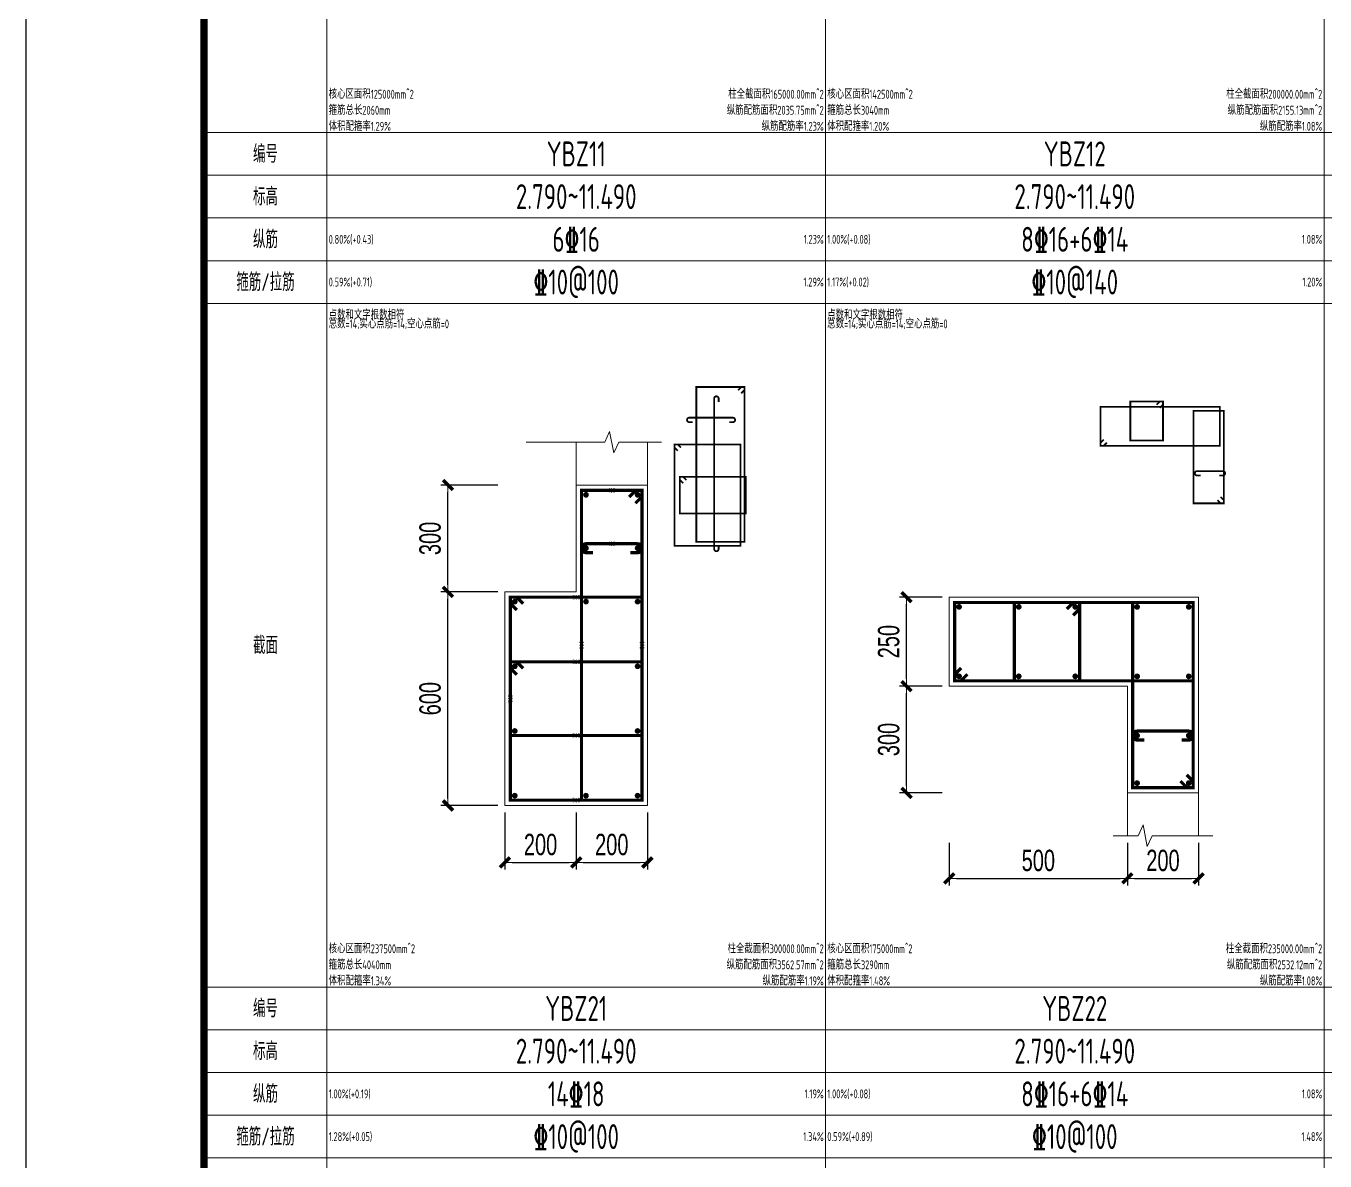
# Model space of a CAD drawing. Extents: x 5874492 to 7194610, y -939842 to -279257.
# Drawn here: x 6372279 to 6390518, y -712700 to -696761 of the extents above; entities that cross this region are included whole.
import ezdxf
from ezdxf.enums import TextEntityAlignment as Align

# ---------------------------------------------------------------- set-up
doc = ezdxf.new("R2010")
doc.units = 0
doc.header["$LTSCALE"] = 1000
for name, color, linetype, lineweight in [('S-墙柱-REIN', 1, 'Continuous', 20), ('S-墙柱-大样细线', 7, 'Continuous', 20), ('S-墙柱-编号', 4, 'Continuous', 20), ('S-大样-DIM', 3, 'Continuous', 20), ('S-大样-REIN', 1, 'Continuous', 20), ('S-大样-实线', 2, 'Continuous', 20), ('S-通用-TAB', 7, 'Continuous', 20)]:
    doc.layers.add(name, color=color, linetype=linetype, lineweight=lineweight)
doc.layers.add('Y-云图图框', color=7, linetype='Continuous')
doc.layers.add('z-计算配筋', color=7, linetype='Continuous')
doc.layers.add('箍筋长度', color=3, linetype='Continuous', plot=False)
doc.layers.add('配箍校核', color=34, linetype='Continuous', plot=False)
doc.styles.add('_YT_Name', font='', dxfattribs={"width": 0.8})
doc.styles.add('_YT_Sign_Text', font='ros.shx', dxfattribs={"width": 0.8, "bigfont": 'hztxt.shx'})
doc.styles.add('BW_Dim', font='Bweng.shx', dxfattribs={"width": 0.7, "bigfont": 'hztxt.shx'})
doc.styles.add('BW_Rein', font='tssdeng.shx', dxfattribs={"width": 0.7, "bigfont": 'hztxt.shx'})
doc.styles.get("Standard").update_dxf_attribs({"font": 'gbenor.shx', "bigfont": 'gbcbig.shx'})
doc.styles.add('TSSD_Rein', font='tssdeng.shx', dxfattribs={"width": 0.7, "bigfont": 'hztxt.shx'})
doc.styles.get('_YT_Name').set_extended_font_data('SimHei')
doc.dimstyles.new('Cyz_20_100', dxfattribs={"dimtxt": 300, "dimasz": 100, "dimexe": 100, "dimexo": 100, "dimgap": 100, "dimtad": 1, "dimdec": 0, "dimlfac": 0.2, "dimzin": 0, "dimdsep": 46, "dimtxsty": 'BW_Dim', "dimblk": '_bwk', "dimcen": 0, "dimclrt": 7, "dimadec": 0, "dimazin": 0, "dimtfac": 1, "dimtdec": 0, "dimtix": 1, "dimtmove": 2, "dimatfit": 0, "dimfxl": 0, "dimtolj": 1, "dimtzin": 0, "dimarcsym": 0})

# ---------------------------------------------------------------- blocks, each defined once
blk = doc.blocks.new('ECMCTK_A1_横_单行图名--0')
at = {"color": 4}
blk.add_lwpolyline([(0, 0), (841, 0), (841, 594), (0, 594)], close=True, dxfattribs=at)
at = {"const_width": 1}
blk.add_lwpolyline([(25, 10), (831, 10), (831, 584), (25, 584)], close=True, dxfattribs=at)
at = {"color": 80, "flags": 3}
for tag, height, p in [('YTHQINS', 3, (34.31, 585.5)), ('ECMCKEY', 3, (292.07, 288.23)), ('YTTQINS', 5.62, (848.03, 12.81)), ('YTFRAME', 3, (652.76, 5.84)), ('YTBARCODE_T1', 3, (749.78, 5.95))]:
    blk.add_attdef(tag, text='', height=height, dxfattribs=at).set_placement(p, align=Align.MIDDLE_CENTER)
for tag, height, style, width, p in [('证书编号', 4, '_YT_Sign_Text', 0.8, (708.87, 43.81)), ('审查批准号', 4, '_YT_Sign_Text', 0.8, (761.06, 43.81)), ('工程号', 4, '_YT_Sign_Text', 0.5, (804.08, 44.12)), ('设计单位', 6, '_YT_Name', 0.8, (623.75, 38.6)), ('建设单位', 4, '_YT_Sign_Text', 0.8, (734.96, 36.11)), ('阶段', 4, '_YT_Sign_Text', 0.8, (804.08, 35.81)), ('项目号', 4, '_YT_Sign_Text', 0.5, (822.08, 33.72)), ('项目名称', 4, '_YT_Sign_Text', 0.8, (734.96, 28.11)), ('专业', 4, '_YT_Sign_Text', 0.8, (804.08, 27.31)), ('图纸编号', 4, '_YT_Sign_Text', 0.5, (803.93, 19.36)), ('图纸名称', 4.5, '_YT_Name', 0.8, (735.39, 15.06)), ('日期', 4, '_YT_Sign_Text', 0.5, (803.88, 12.13)), ('版本号', 4, '_YT_Sign_Text', 0.8, (822.08, 13)), ('出图比例', 4.2, '_YT_Sign_Text', 0.8, (681.82, 11.78))]:
    blk.add_attdef(tag, text='', height=height, dxfattribs=dict(style=style, width=width)).set_placement(p, align=Align.CENTER)
at = {"style": '_YT_Sign_Text', "width": 0.8, "flags": 3}
for tag, p, height in [('{审定人}', (605.87, 26.45), 6.24), ('{校对人}', (658.35, 26.53), 6.24), ('[审定人]', (590.95, 27.81), 4.1), ('[校对人]', (642.23, 27.82), 4.1), ('[审核人]', (591.01, 19.76), 4.1), ('{审核人}', (606.98, 18.44), 6.24), ('[设计人]', (642.47, 20.21), 4.1), ('{设计人}', (658.48, 18.54), 6.24), ('[项目负责人]', (590.78, 12.01), 4.1), ('{项目负责人}', (608.28, 10.72), 6.24), ('{专业负责人}', (658.58, 10.36), 6.24), ('[专业负责人]', (642.74, 11.77), 4.1)]:
    blk.add_attdef(tag, p, '', height=height, dxfattribs=at)
at = {"color": 80, "flags": 3}
for tag, p in [('YTQRCODE', (551.04, 11.91)), ('YTBZSIT', (25, 10)), ('EXT_TK_LEFT', (25, 10))]:
    blk.add_attdef(tag, p, '', height=3, dxfattribs=at)
blk = doc.blocks.new('_bwk')
blk.add_line((-1, 0), (0, 0))
at = {"const_width": 0.5}
blk.add_lwpolyline([(-0.7, -0.7), (0.7, 0.7)], dxfattribs=at)
blk = doc.blocks.new('*D1480')
at = {"layer": 'Defpoints', "color": 0, "transparency": 16777216}
for p in [(6380004, -707707), (6381004, -707707), (6381004, -708507)]:
    blk.add_point(p, dxfattribs=at)
at = {"layer": 'S-大样-DIM', "color": 0, "lineweight": -2, "transparency": 16777216}
for p, q in [((6380004, -707807), (6380004, -708607)), ((6381004, -707807), (6381004, -708607)), ((6380104, -708507), (6380904, -708507))]:
    blk.add_line(p, q, dxfattribs=at)
at = {"layer": 'S-大样-DIM', "color": 0, "lineweight": -2, "transparency": 16777216, "xscale": 100, "yscale": 100, "zscale": 100, "rotation": 180}
blk.add_blockref('_bwk', (6380004, -708507), dxfattribs=at)
at = {"layer": 'S-大样-DIM', "color": 0, "lineweight": -2, "transparency": 16777216, "xscale": 100, "yscale": 100, "zscale": 100}
blk.add_blockref('_bwk', (6381004, -708507), dxfattribs=at)
at = {"layer": 'S-大样-DIM', "color": 7, "transparency": 16777216, "insert": (6380504, -708257), "char_height": 300, "attachment_point": 5, "style": 'BW_Dim'}
blk.add_mtext('\\A1;200', dxfattribs=at)
blk = doc.blocks.new('*D1481')
at = {"layer": 'Defpoints', "color": 0, "transparency": 16777216}
for p in [(6379004, -707707), (6380004, -707707), (6380004, -708507)]:
    blk.add_point(p, dxfattribs=at)
at = {"layer": 'S-大样-DIM', "color": 0, "lineweight": -2, "transparency": 16777216}
for p, q in [((6379004, -707807), (6379004, -708607)), ((6380004, -707807), (6380004, -708607)), ((6379104, -708507), (6379904, -708507))]:
    blk.add_line(p, q, dxfattribs=at)
at = {"layer": 'S-大样-DIM', "color": 0, "lineweight": -2, "transparency": 16777216, "xscale": 100, "yscale": 100, "zscale": 100, "rotation": 180}
blk.add_blockref('_bwk', (6379004, -708507), dxfattribs=at)
at = {"layer": 'S-大样-DIM', "color": 0, "lineweight": -2, "transparency": 16777216, "xscale": 100, "yscale": 100, "zscale": 100}
blk.add_blockref('_bwk', (6380004, -708507), dxfattribs=at)
at = {"layer": 'S-大样-DIM', "color": 7, "transparency": 16777216, "insert": (6379504, -708257), "char_height": 300, "attachment_point": 5, "style": 'BW_Dim'}
blk.add_mtext('\\A1;200', dxfattribs=at)
blk = doc.blocks.new('*D1482')
at = {"layer": 'Defpoints', "color": 0, "transparency": 16777216}
for p in [(6378204, -703207), (6379004, -703207), (6379004, -704707)]:
    blk.add_point(p, dxfattribs=at)
at = {"layer": 'S-大样-DIM', "color": 0, "lineweight": -2, "transparency": 16777216}
for p, q in [((6378904, -703207), (6378104, -703207)), ((6378204, -704607), (6378204, -703307)), ((6378904, -704707), (6378104, -704707))]:
    blk.add_line(p, q, dxfattribs=at)
at = {"layer": 'S-大样-DIM', "color": 0, "lineweight": -2, "transparency": 16777216, "xscale": 100, "yscale": 100, "zscale": 100}
for p, rotation in [((6378204, -703207), 90), ((6378204, -704707), 270)]:
    blk.add_blockref('_bwk', p, dxfattribs=dict(at, rotation=rotation))
at = {"layer": 'S-大样-DIM', "color": 7, "transparency": 16777216, "insert": (6377954, -703957), "char_height": 300, "attachment_point": 5, "rotation": 90, "style": 'BW_Dim'}
blk.add_mtext('\\A1;300', dxfattribs=at)
blk = doc.blocks.new('*D1483')
at = {"layer": 'Defpoints', "color": 0, "transparency": 16777216}
for p in [(6378204, -704707), (6379004, -704707), (6379004, -707707)]:
    blk.add_point(p, dxfattribs=at)
at = {"layer": 'S-大样-DIM', "color": 0, "lineweight": -2, "transparency": 16777216}
for p, q in [((6378904, -704707), (6378104, -704707)), ((6378204, -707607), (6378204, -704807)), ((6378904, -707707), (6378104, -707707))]:
    blk.add_line(p, q, dxfattribs=at)
at = {"layer": 'S-大样-DIM', "color": 0, "lineweight": -2, "transparency": 16777216, "xscale": 100, "yscale": 100, "zscale": 100}
for p, rotation in [((6378204, -704707), 90), ((6378204, -707707), 270)]:
    blk.add_blockref('_bwk', p, dxfattribs=dict(at, rotation=rotation))
at = {"layer": 'S-大样-DIM', "color": 7, "transparency": 16777216, "insert": (6377954, -706207), "char_height": 300, "attachment_point": 5, "rotation": 90, "style": 'BW_Dim'}
blk.add_mtext('\\A1;600', dxfattribs=at)
blk = doc.blocks.new('*D1623')
at = {"layer": 'Defpoints', "color": 0, "transparency": 16777216}
for p in [(6384643, -706031), (6385243, -706031), (6385243, -707531)]:
    blk.add_point(p, dxfattribs=at)
at = {"layer": 'S-大样-DIM', "color": 0, "lineweight": -2, "transparency": 16777216}
for p, q in [((6385143, -706031), (6384543, -706031)), ((6384643, -707431), (6384643, -706131)), ((6385143, -707531), (6384543, -707531))]:
    blk.add_line(p, q, dxfattribs=at)
at = {"layer": 'S-大样-DIM', "color": 0, "lineweight": -2, "transparency": 16777216, "xscale": 100, "yscale": 100, "zscale": 100}
for p, rotation in [((6384643, -706031), 90), ((6384643, -707531), 270)]:
    blk.add_blockref('_bwk', p, dxfattribs=dict(at, rotation=rotation))
at = {"layer": 'S-大样-DIM', "color": 7, "transparency": 16777216, "insert": (6384393, -706781), "char_height": 300, "attachment_point": 5, "rotation": 90, "style": 'BW_Dim'}
blk.add_mtext('\\A1;300', dxfattribs=at)
blk = doc.blocks.new('*D1624')
at = {"layer": 'Defpoints', "color": 0, "transparency": 16777216}
for p in [(6384643, -704781), (6385243, -704781), (6385243, -706031)]:
    blk.add_point(p, dxfattribs=at)
at = {"layer": 'S-大样-DIM', "color": 0, "lineweight": -2, "transparency": 16777216}
for p, q in [((6385143, -704781), (6384543, -704781)), ((6384643, -705931), (6384643, -704881)), ((6385143, -706031), (6384543, -706031))]:
    blk.add_line(p, q, dxfattribs=at)
at = {"layer": 'S-大样-DIM', "color": 0, "lineweight": -2, "transparency": 16777216, "xscale": 100, "yscale": 100, "zscale": 100}
for p, rotation in [((6384643, -704781), 90), ((6384643, -706031), 270)]:
    blk.add_blockref('_bwk', p, dxfattribs=dict(at, rotation=rotation))
at = {"layer": 'S-大样-DIM', "color": 7, "transparency": 16777216, "insert": (6384393, -705406), "char_height": 300, "attachment_point": 5, "rotation": 90, "style": 'BW_Dim'}
blk.add_mtext('\\A1;250', dxfattribs=at)
blk = doc.blocks.new('*D1625')
at = {"layer": 'Defpoints', "color": 0, "transparency": 16777216}
for p in [(6385243, -708131), (6387743, -708131), (6387743, -708731)]:
    blk.add_point(p, dxfattribs=at)
at = {"layer": 'S-大样-DIM', "color": 0, "lineweight": -2, "transparency": 16777216}
for p, q in [((6385243, -708231), (6385243, -708831)), ((6387743, -708231), (6387743, -708831)), ((6385343, -708731), (6387643, -708731))]:
    blk.add_line(p, q, dxfattribs=at)
at = {"layer": 'S-大样-DIM', "color": 0, "lineweight": -2, "transparency": 16777216, "xscale": 100, "yscale": 100, "zscale": 100, "rotation": 180}
blk.add_blockref('_bwk', (6385243, -708731), dxfattribs=at)
at = {"layer": 'S-大样-DIM', "color": 0, "lineweight": -2, "transparency": 16777216, "xscale": 100, "yscale": 100, "zscale": 100}
blk.add_blockref('_bwk', (6387743, -708731), dxfattribs=at)
at = {"layer": 'S-大样-DIM', "color": 7, "transparency": 16777216, "insert": (6386493, -708481), "char_height": 300, "attachment_point": 5, "style": 'BW_Dim'}
blk.add_mtext('\\A1;500', dxfattribs=at)
blk = doc.blocks.new('*D1626')
at = {"layer": 'Defpoints', "color": 0, "transparency": 16777216}
for p in [(6387743, -708131), (6388743, -708131), (6388743, -708731)]:
    blk.add_point(p, dxfattribs=at)
at = {"layer": 'S-大样-DIM', "color": 0, "lineweight": -2, "transparency": 16777216}
for p, q in [((6387743, -708231), (6387743, -708831)), ((6388743, -708231), (6388743, -708831)), ((6387843, -708731), (6388643, -708731))]:
    blk.add_line(p, q, dxfattribs=at)
at = {"layer": 'S-大样-DIM', "color": 0, "lineweight": -2, "transparency": 16777216, "xscale": 100, "yscale": 100, "zscale": 100, "rotation": 180}
blk.add_blockref('_bwk', (6387743, -708731), dxfattribs=at)
at = {"layer": 'S-大样-DIM', "color": 0, "lineweight": -2, "transparency": 16777216, "xscale": 100, "yscale": 100, "zscale": 100}
blk.add_blockref('_bwk', (6388743, -708731), dxfattribs=at)
at = {"layer": 'S-大样-DIM', "color": 7, "transparency": 16777216, "insert": (6388243, -708481), "char_height": 300, "attachment_point": 5, "style": 'BW_Dim'}
blk.add_mtext('\\A1;200', dxfattribs=at)

msp = doc.modelspace()

# ---------------------------------------------------------------- linework, layer by layer
at = {"layer": 'S-墙柱-REIN', "const_width": 40}
for points in [[(6380121.8, -703344.4, 1), (6380161.8, -703344.4, 1)], [(6380846.8, -703344.4, 1), (6380886.8, -703344.4, 1)], [(6380121.8, -704094.4, 1), (6380161.8, -704094.4, 1)], [(6380846.8, -704094.4, 1), (6380886.8, -704094.4, 1)], [(6379121.8, -704844.4, 1), (6379161.8, -704844.4, 1)], [(6380121.8, -704844.4, 1), (6380161.8, -704844.4, 1)], [(6380846.8, -704844.4, 1), (6380886.8, -704844.4, 1)], [(6385360.1, -704918.6, 1), (6385400.1, -704918.6, 1)], [(6386197.6, -704918.6, 1), (6386237.6, -704918.6, 1)], [(6386991.6, -704918.6, 1), (6387031.6, -704918.6, 1)], [(6387860.1, -704918.6, 1), (6387900.1, -704918.6, 1)], [(6388585.1, -704918.6, 1), (6388625.1, -704918.6, 1)], [(6379121.8, -705752.7, 1), (6379161.8, -705752.7, 1)], [(6380846.8, -705752.7, 1), (6380886.8, -705752.7, 1)], [(6385360.1, -705893.6, 1), (6385400.1, -705893.6, 1)], [(6386197.6, -705893.6, 1), (6386237.6, -705893.6, 1)], [(6386991.6, -705893.6, 1), (6387031.6, -705893.6, 1)], [(6387860.1, -705893.6, 1), (6387900.1, -705893.6, 1)], [(6388585.1, -705893.6, 1), (6388625.1, -705893.6, 1)], [(6379121.8, -706661.1, 1), (6379161.8, -706661.1, 1)], [(6380846.8, -706661.1, 1), (6380886.8, -706661.1, 1)], [(6387860.1, -706725.1, 1), (6387900.1, -706725.1, 1)], [(6388585.1, -706725.1, 1), (6388625.1, -706725.1, 1)], [(6387860.1, -707393.6, 1), (6387900.1, -707393.6, 1)], [(6388585.1, -707393.6, 1), (6388625.1, -707393.6, 1)], [(6379121.8, -707569.4, 1), (6379161.8, -707569.4, 1)], [(6380121.8, -707569.4, 1), (6380161.8, -707569.4, 1)], [(6380846.8, -707569.4, 1), (6380886.8, -707569.4, 1)]]:
    msp.add_lwpolyline(points, format="xyb", close=True, dxfattribs=at)
at = {"layer": 'S-墙柱-大样细线'}
for points in [[(6380004.3, -704706.9), (6379004.3, -704706.9), (6379004.3, -707706.9), (6381004.3, -707706.9), (6381004.3, -703206.9), (6380004.3, -703206.9)], [(6387742.6, -706031.1), (6385242.6, -706031.1), (6385242.6, -704781.1), (6388742.6, -704781.1), (6388742.6, -707531.1), (6387742.6, -707531.1)]]:
    msp.add_lwpolyline(points, close=True, dxfattribs=at)
at = {"layer": 'S-大样-REIN', "color": 1}
for points, const_width in [([(6382276.7, -701876.2), (6382322.7, -701830.3), (6382366.9, -701830.3), (6382366.9, -704005.3), (6381691.9, -704005.3), (6381691.9, -701830.3), (6382366.9, -701830.3), (6382366.9, -701874.5), (6382320.9, -701920.4)], 25), ([(6387411.6, -702567.8), (6387365.6, -702613.7), (6387365.6, -702657.9), (6389040.6, -702657.9), (6389040.6, -702107.9), (6387365.6, -702107.9), (6387365.6, -702657.9), (6387409.8, -702657.9), (6387455.8, -702612)], 25), ([(6389006.7, -703418.2), (6389052.7, -703464.2), (6389096.9, -703464.2), (6389096.9, -702164.2), (6388671.9, -702164.2), (6388671.9, -703464.2), (6389096.9, -703464.2), (6389096.9, -703420), (6389050.9, -703374)], 25), ([(6381431.6, -702726.7), (6381385.6, -702680.7), (6381385.6, -702636.5), (6382310.6, -702636.5), (6382310.6, -704061.5), (6381385.6, -704061.5), (6381385.6, -702636.5), (6381429.8, -702636.5), (6381475.8, -702682.5)], 25), ([(6380748.9, -703373.8), (6380840.9, -703281.9), (6380929.3, -703281.9), (6380929.3, -707631.9), (6380079.3, -707631.9), (6380079.3, -703281.9), (6380929.3, -703281.9), (6380929.3, -703370.3), (6380837.3, -703462.2)], 45), ([(6379171.2, -704962.2), (6379079.3, -704870.3), (6379079.3, -704781.9), (6380929.3, -704781.9), (6380929.3, -707631.9), (6379079.3, -707631.9), (6379079.3, -704781.9), (6379167.6, -704781.9), (6379259.6, -704873.8)], 45), ([(6385409.5, -705775.8), (6385317.6, -705867.7), (6385317.6, -705956.1), (6388667.6, -705956.1), (6388667.6, -704856.1), (6385317.6, -704856.1), (6385317.6, -705956.1), (6385406, -705956.1), (6385497.9, -705864.1)], 45), ([(6388487.3, -707364.1), (6388579.2, -707456.1), (6388667.6, -707456.1), (6388667.6, -704856.1), (6387817.6, -704856.1), (6387817.6, -707456.1), (6388667.6, -707456.1), (6388667.6, -707367.7), (6388575.7, -707275.8)], 45)]:
    msp.add_lwpolyline(points, dxfattribs=dict(at, const_width=const_width))
at = {"layer": 'S-大样-REIN'}
for points, const_width in [([(6382004.4, -704055.3), (6382004.4, -704105.3, -1), (6381941.9, -704105.3), (6381941.9, -701992.8, -1), (6382004.4, -701992.8), (6382004.4, -702042.8)], 25), ([(6381641.9, -702324), (6381591.9, -702324, -1), (6381591.9, -702261.5), (6382204.4, -702261.5, -1), (6382204.4, -702324), (6382154.4, -702324)], 25), ([(6388771.9, -703073.7), (6388721.9, -703073.7, -1), (6388721.9, -703011.2), (6389084.4, -703011.2, -1), (6389084.4, -703073.7), (6389034.4, -703073.7)], 25), ([(6380241.8, -704156.9), (6380141.8, -704156.9, -1), (6380141.8, -704031.9), (6380866.8, -704031.9, -1), (6380866.8, -704156.9), (6380766.8, -704156.9)], 45), ([(6387980.1, -706787.6), (6387880.1, -706787.6, -1), (6387880.1, -706662.6), (6388605.1, -706662.6, -1), (6388605.1, -706787.6), (6388505.1, -706787.6)], 45)]:
    msp.add_lwpolyline(points, format="xyb", dxfattribs=dict(at, const_width=const_width))
for points, const_width in [([(6388197.9, -702123.1), (6388243.9, -702077.1), (6388243.9, -702032.9), (6387784.4, -702032.9), (6387784.4, -702582.9), (6388243.9, -702582.9), (6388243.9, -702032.9), (6388199.7, -702032.9), (6388153.7, -702078.9)], 25), ([(6381506.6, -703180.8), (6381460.6, -703134.9), (6381460.6, -703090.7), (6382385.6, -703090.7), (6382385.6, -703607.3), (6381460.6, -703607.3), (6381460.6, -703090.7), (6381504.8, -703090.7), (6381550.8, -703136.6)], 25), ([(6386982.2, -705036.4), (6387074.1, -704944.5), (6387074.1, -704856.1), (6386155.1, -704856.1), (6386155.1, -705956.1), (6387074.1, -705956.1), (6387074.1, -704856.1), (6386985.7, -704856.1), (6386893.8, -704948)], 45), ([(6379171.2, -705870.5), (6379079.3, -705778.6), (6379079.3, -705690.2), (6380929.3, -705690.2), (6380929.3, -706723.6), (6379079.3, -706723.6), (6379079.3, -705690.2), (6379167.6, -705690.2), (6379259.6, -705782.2)], 45)]:
    msp.add_lwpolyline(points, dxfattribs=dict(at, const_width=const_width))
at = {"layer": 'S-大样-实线'}
for points in [[(6379304.3, -702606.9), (6380404.3, -702606.9), (6380474.3, -702456.9), (6380534.3, -702756.9), (6380604.3, -702606.9), (6381204.3, -702606.9)], [(6380004.3, -703206.9), (6380004.3, -702606.9)], [(6381004.3, -703206.9), (6381004.3, -702606.9)], [(6387742.6, -707531.1), (6387742.6, -708131.1)], [(6388742.6, -707531.1), (6388742.6, -708131.1)], [(6387542.6, -708131.1), (6387892.6, -708131.1), (6387962.6, -707981.1), (6388022.6, -708281.1), (6388092.6, -708131.1), (6388942.6, -708131.1)]]:
    msp.add_lwpolyline(points, dxfattribs=at)
at = {"layer": 'S-通用-TAB'}
for points in [[(6374779.3, -700656.9), (6374779.3, -688656.9), (6376504.3, -688656.9), (6376504.3, -700656.9), (6374779.3, -700656.9), (6374779.3, -700056.9), (6376504.3, -700056.9), (6376504.3, -699456.9), (6374779.3, -699456.9), (6374779.3, -698856.9), (6376504.3, -698856.9), (6376504.3, -698256.9), (6374779.3, -698256.9), (6374779.3, -700656.9)], [(6376504.3, -700656.9), (6376504.3, -688656.9), (6383504.3, -688656.9), (6383504.3, -700656.9), (6376504.3, -700656.9), (6376504.3, -698256.9), (6383504.3, -698256.9), (6383504.3, -698856.9), (6376504.3, -698856.9), (6376504.3, -699456.9), (6383504.3, -699456.9), (6383504.3, -700056.9), (6376504.3, -700056.9), (6376504.3, -700656.9)], [(6383504.3, -700656.9), (6383504.3, -688656.9), (6390504.3, -688656.9), (6390504.3, -700656.9), (6383504.3, -700656.9), (6383504.3, -698256.9), (6390504.3, -698256.9), (6390504.3, -698856.9), (6383504.3, -698856.9), (6383504.3, -699456.9), (6390504.3, -699456.9), (6390504.3, -700056.9), (6383504.3, -700056.9), (6383504.3, -700656.9)], [(6390504.3, -700656.9), (6390504.3, -688656.9), (6397504.3, -688656.9), (6397504.3, -700656.9), (6390504.3, -700656.9), (6390504.3, -698256.9), (6397504.3, -698256.9), (6397504.3, -698856.9), (6390504.3, -698856.9), (6390504.3, -699456.9), (6397504.3, -699456.9), (6397504.3, -700056.9), (6390504.3, -700056.9), (6390504.3, -700656.9)], [(6374779.3, -712656.9), (6374779.3, -700656.9), (6376504.3, -700656.9), (6376504.3, -712656.9), (6374779.3, -712656.9), (6374779.3, -712056.9), (6376504.3, -712056.9), (6376504.3, -711456.9), (6374779.3, -711456.9), (6374779.3, -710856.9), (6376504.3, -710856.9), (6376504.3, -710256.9), (6374779.3, -710256.9), (6374779.3, -712656.9)], [(6376504.3, -712656.9), (6376504.3, -700656.9), (6383504.3, -700656.9), (6383504.3, -712656.9), (6376504.3, -712656.9), (6376504.3, -710256.9), (6383504.3, -710256.9), (6383504.3, -710856.9), (6376504.3, -710856.9), (6376504.3, -711456.9), (6383504.3, -711456.9), (6383504.3, -712056.9), (6376504.3, -712056.9), (6376504.3, -712656.9)], [(6383504.3, -712656.9), (6383504.3, -700656.9), (6390504.3, -700656.9), (6390504.3, -712656.9), (6383504.3, -712656.9), (6383504.3, -710256.9), (6390504.3, -710256.9), (6390504.3, -710856.9), (6383504.3, -710856.9), (6383504.3, -711456.9), (6390504.3, -711456.9), (6390504.3, -712056.9), (6383504.3, -712056.9), (6383504.3, -712656.9)], [(6390504.3, -712656.9), (6390504.3, -700656.9), (6397504.3, -700656.9), (6397504.3, -712656.9), (6390504.3, -712656.9), (6390504.3, -710256.9), (6397504.3, -710256.9), (6397504.3, -710856.9), (6390504.3, -710856.9), (6390504.3, -711456.9), (6397504.3, -711456.9), (6397504.3, -712056.9), (6390504.3, -712056.9), (6390504.3, -712656.9)], [(6374779.3, -724656.9), (6374779.3, -712656.9), (6376504.3, -712656.9), (6376504.3, -724656.9), (6374779.3, -724656.9), (6374779.3, -724056.9), (6376504.3, -724056.9), (6376504.3, -723456.9), (6374779.3, -723456.9), (6374779.3, -722856.9), (6376504.3, -722856.9), (6376504.3, -722256.9), (6374779.3, -722256.9), (6374779.3, -724656.9)], [(6376504.3, -724656.9), (6376504.3, -712656.9), (6383504.3, -712656.9), (6383504.3, -724656.9), (6376504.3, -724656.9), (6376504.3, -722256.9), (6383504.3, -722256.9), (6383504.3, -722856.9), (6376504.3, -722856.9), (6376504.3, -723456.9), (6383504.3, -723456.9), (6383504.3, -724056.9), (6376504.3, -724056.9), (6376504.3, -724656.9)], [(6383504.3, -724656.9), (6383504.3, -712656.9), (6390504.3, -712656.9), (6390504.3, -724656.9), (6383504.3, -724656.9), (6383504.3, -722256.9), (6390504.3, -722256.9), (6390504.3, -722856.9), (6383504.3, -722856.9), (6383504.3, -723456.9), (6390504.3, -723456.9), (6390504.3, -724056.9), (6383504.3, -724056.9), (6383504.3, -724656.9)], [(6390504.3, -724656.9), (6390504.3, -712656.9), (6397504.3, -712656.9), (6397504.3, -724656.9), (6390504.3, -724656.9), (6390504.3, -722256.9), (6397504.3, -722256.9), (6397504.3, -722856.9), (6390504.3, -722856.9), (6390504.3, -723456.9), (6397504.3, -723456.9), (6397504.3, -724056.9), (6390504.3, -724056.9), (6390504.3, -724656.9)]]:
    msp.add_lwpolyline(points, dxfattribs=at)

# ---------------------------------------------------------------- block references
at = {"layer": 'Y-云图图框', "xscale": 100, "yscale": 100, "zscale": 100}
msp.add_blockref('ECMCTK_A1_横_单行图名--0', (6372279.3, -735056.9), dxfattribs=at)

# ---------------------------------------------------------------- texts
at = {"layer": 'S-墙柱-编号', "style": 'TSSD_Rein', "width": 0.7}
for s, p in [('YBZ11', (6380004.3, -698556.9)), ('YBZ12', (6387004.3, -698556.9)), ('2.790~11.490', (6380004.3, -699156.9)), ('2.790~11.490', (6387004.3, -699156.9)), ('YBZ21', (6380004.3, -710556.9)), ('YBZ22', (6387004.3, -710556.9)), ('2.790~11.490', (6380004.3, -711156.9)), ('2.790~11.490', (6387004.3, -711156.9)), ('8\x8416+6\x8414', (6387004.3, -711756.9)), ('\x8410@100', (6387004.3, -712356.9))]:
    msp.add_text(s, height=350, dxfattribs=at).set_placement(p, align=Align.MIDDLE_CENTER)
at = {"layer": 'S-通用-TAB', "style": 'BW_Rein', "width": 0.7}
for s, p in [('编号', (6375641.8, -698556.9)), ('标高', (6375641.8, -699156.9)), ('纵筋', (6375641.8, -699756.9)), ('箍筋/拉筋', (6375641.8, -700356.9)), ('截面', (6375641.8, -705456.9)), ('编号', (6375641.8, -710556.9)), ('标高', (6375641.8, -711156.9)), ('纵筋', (6375641.8, -711756.9)), ('箍筋/拉筋', (6375641.8, -712356.9))]:
    msp.add_text(s, height=250, dxfattribs=at).set_placement(p, align=Align.MIDDLE_CENTER)
at = {"layer": 'z-计算配筋', "style": 'BW_Rein', "width": 0.7}
for s, p in [('6\x8416', (6380004.3, -699756.9)), ('8\x8416+6\x8414', (6387004.3, -699756.9)), ('\x8410@100', (6380004.3, -700356.9)), ('\x8410@140', (6387004.3, -700356.9)), ('14\x8418', (6380004.3, -711756.9)), ('\x8410@100', (6380004.3, -712356.9))]:
    msp.add_text(s, height=350, dxfattribs=at).set_placement(p, align=Align.MIDDLE_CENTER)
at = {"layer": '箍筋长度', "style": 'BW_Rein', "width": 0.7}
for s, p in [('160', (6380504.3, -703281.9)), ('160', (6380504.3, -704031.9)), ('360', (6380004.3, -704781.9)), ('360', (6380004.3, -705690.2)), ('360', (6380004.3, -706723.6)), ('360', (6380004.3, -707631.9))]:
    msp.add_text(s, height=65, dxfattribs=at).set_placement(p, align=Align.MIDDLE_CENTER)
for s, p in [('860', (6380079.3, -705456.9)), ('860', (6380929.3, -705456.9)), ('560', (6379079.3, -706206.9))]:
    msp.add_text(s, height=65, rotation=90, dxfattribs=at).set_placement(p, align=Align.MIDDLE_CENTER)
at = {"layer": '配箍校核', "style": 'BW_Rein', "width": 0.7}
for s, p in [('核心区面积125000mm^ 2', (6376529.3, -697781.9)), ('核心区面积142500mm^ 2', (6383529.3, -697781.9)), ('箍筋总长2060mm', (6376529.3, -698006.9)), ('箍筋总长3040mm', (6383529.3, -698006.9)), ('体积配箍率1.29%', (6376529.3, -698231.9)), ('体积配箍率1.20%', (6383529.3, -698231.9)), ('点数和文字根数相符', (6376529.3, -700881.9)), ('总数=14;实心点筋=14;空心点筋=0', (6376529.3, -701006.9)), ('点数和文字根数相符', (6383529.3, -700881.9)), ('总数=14;实心点筋=14;空心点筋=0', (6383529.3, -701006.9)), ('核心区面积237500mm^ 2', (6376529.3, -709781.9)), ('核心区面积175000mm^ 2', (6383529.3, -709781.9)), ('箍筋总长4040mm', (6376529.3, -710006.9)), ('箍筋总长3290mm', (6383529.3, -710006.9)), ('体积配箍率1.34%', (6376529.3, -710231.9)), ('体积配箍率1.48%', (6383529.3, -710231.9))]:
    msp.add_text(s, height=125, dxfattribs=at).set_placement(p)
for s, p in [('柱全截面积165000.00mm^ 2', (6383479.3, -697781.9)), ('柱全截面积200000.00mm^ 2', (6390479.3, -697781.9)), ('纵筋配筋面积2035.75mm^ 2', (6383479.3, -698006.9)), ('纵筋配筋面积2155.13mm^ 2', (6390479.3, -698006.9)), ('纵筋配筋率1.23%', (6383479.3, -698231.9)), ('纵筋配筋率1.08%', (6390479.3, -698231.9)), ('柱全截面积300000.00mm^ 2', (6383479.3, -709781.9)), ('柱全截面积235000.00mm^ 2', (6390479.3, -709781.9)), ('纵筋配筋面积3562.57mm^ 2', (6383479.3, -710006.9)), ('纵筋配筋面积2532.12mm^ 2', (6390479.3, -710006.9)), ('纵筋配筋率1.19%', (6383479.3, -710231.9)), ('纵筋配筋率1.08%', (6390479.3, -710231.9))]:
    msp.add_text(s, height=125, dxfattribs=at).set_placement(p, align=Align.RIGHT)
for s, p in [('0.80%(+0.43)', (6376529.3, -699756.9)), ('1.00%(+0.08)', (6383529.3, -699756.9)), ('0.59%(+0.71)', (6376529.3, -700356.9)), ('1.17%(+0.02)', (6383529.3, -700356.9)), ('1.00%(+0.19)', (6376529.3, -711756.9)), ('1.00%(+0.08)', (6383529.3, -711756.9)), ('1.28%(+0.05)', (6376529.3, -712356.9)), ('0.59%(+0.89)', (6383529.3, -712356.9))]:
    msp.add_text(s, height=125, dxfattribs=at).set_placement(p, align=Align.MIDDLE_LEFT)
for s, p in [('1.23%', (6383479.3, -699756.9)), ('1.08%', (6390479.3, -699756.9)), ('1.29%', (6383479.3, -700356.9)), ('1.20%', (6390479.3, -700356.9)), ('1.19%', (6383479.3, -711756.9)), ('1.08%', (6390479.3, -711756.9)), ('1.34%', (6383479.3, -712356.9)), ('1.48%', (6390479.3, -712356.9))]:
    msp.add_text(s, height=125, dxfattribs=at).set_placement(p, align=Align.MIDDLE_RIGHT)

# ---------------------------------------------------------------- dimensions: what is measured, and where the dimension line sits
at = {"layer": 'S-大样-DIM'}
for base, p1, p2, picture, middle in [((6378204.3, -703206.9), (6379004.3, -704706.9), (6379004.3, -703206.9), '*D1482', (6377954.3, -703956.9)), ((6378204.3, -704706.9), (6379004.3, -707706.9), (6379004.3, -704706.9), '*D1483', (6377954.3, -706206.9)), ((6384642.6, -704781.1), (6385242.6, -706031.1), (6385242.6, -704781.1), '*D1624', (6384392.6, -705406.1)), ((6384642.6, -706031.1), (6385242.6, -707531.1), (6385242.6, -706031.1), '*D1623', (6384392.6, -706781.1))]:
    dim = msp.add_linear_dim(base=base, p1=p1, p2=p2, angle=90, dimstyle='Cyz_20_100', dxfattribs=at)
    dim.commit()
    dim.dimension.update_dxf_attribs({"geometry": picture, "text_midpoint": middle})
for base, p1, p2, picture, middle in [((6380004.3, -708506.9), (6379004.3, -707706.9), (6380004.3, -707706.9), '*D1481', (6379504.3, -708256.9)), ((6381004.3, -708506.9), (6380004.3, -707706.9), (6381004.3, -707706.9), '*D1480', (6380504.3, -708256.9)), ((6387742.6, -708731.1), (6385242.6, -708131.1), (6387742.6, -708131.1), '*D1625', (6386492.6, -708481.1)), ((6388742.6, -708731.1), (6387742.6, -708131.1), (6388742.6, -708131.1), '*D1626', (6388242.6, -708481.1))]:
    dim = msp.add_linear_dim(base=base, p1=p1, p2=p2, dimstyle='Cyz_20_100', dxfattribs=at)
    dim.commit()
    dim.dimension.update_dxf_attribs({"geometry": picture, "text_midpoint": middle})

doc.saveas('drawing.dxf')
